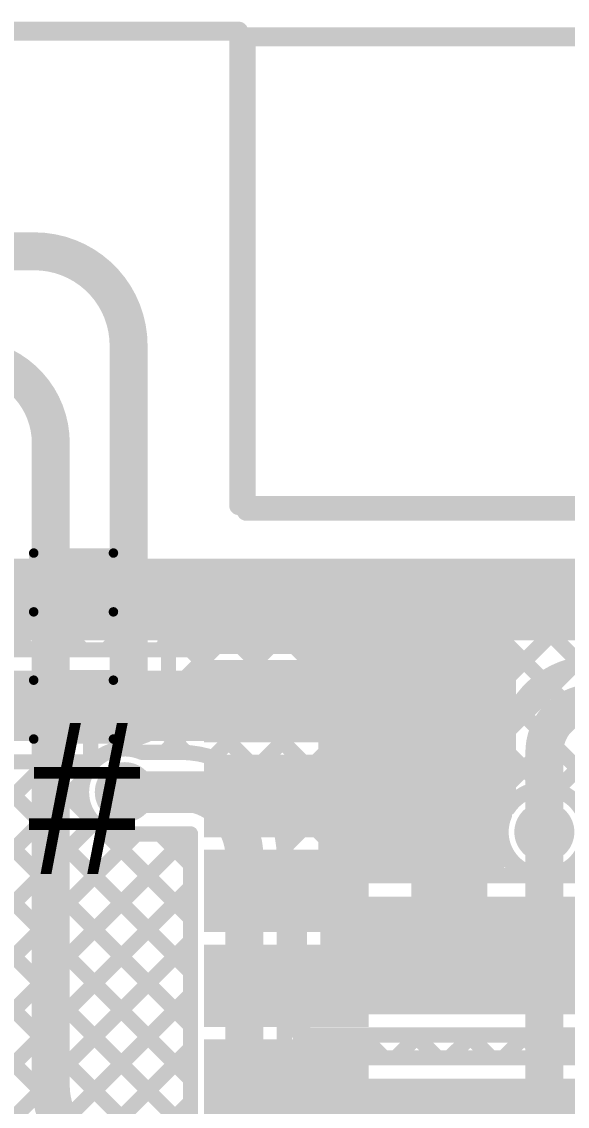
# Model space of a CAD drawing. Header units: millimetres. Extents: x 3.06 to 5.82, y 1.29 to 3.84.
# Drawn here: x 4.742 to 5.029, y 3.244 to 3.816 of the extents above; entities that cross this region are included whole.
import ezdxf

# ---------------------------------------------------------------- set-up
doc = ezdxf.new("R2010")
doc.units = ezdxf.units.MM
doc.header["$MEASUREMENT"] = 0
for name, color, linetype in [('BottomLayer', 5, 'Continuous'), ('BottomSolder', 6, 'Continuous'), ('Mechanical13', 56, 'Continuous'), ('MultiLayer', 9, 'Continuous'), ('TopLayer', 1, 'Continuous'), ('TopOverlay', 2, 'Continuous'), ('TopPaste', 8, 'Continuous'), ('TopSolder', 216, 'Continuous'), ('ViaHoleLayer', 16, 'Continuous')]:
    doc.layers.add(name, color=color, linetype=linetype)

# ---------------------------------------------------------------- blocks, each defined once
blk = doc.blocks.new('C__0603_23')
at = {"layer": 'TopLayer'}
for points in [[(-0.045, 0.0175), (-0.045, -0.0175), (-0.015, 0.0175), (-0.015, -0.0175)], [(0.015, 0.0175), (0.015, -0.0175), (0.045, 0.0175), (0.045, -0.0175)]]:
    blk.add_solid(points, dxfattribs=at)
at = {"layer": 'TopOverlay', "const_width": 0.005}
for points in [[(-0.049, 0.021), (-0.018, 0.021)], [(-0.049, 0.021), (-0.049, -0.021)], [(0.018, 0.021), (0.049, 0.021)], [(0.049, 0.021), (0.049, -0.021)], [(-0.049, -0.021), (-0.018, -0.021)], [(0.018, -0.021), (0.049, -0.021)]]:
    blk.add_lwpolyline(points, dxfattribs=at)
at = {"layer": 'TopOverlay', "const_width": 0.0025}
for points in [[(-0.05025, 0.021, 1), (-0.04775, 0.021, 1)], [(-0.05025, 0.021, 1), (-0.04775, 0.021, 1)], [(-0.01925, 0.021, 1), (-0.01675, 0.021, 1)], [(0.01675, 0.021, 1), (0.01925, 0.021, 1)], [(0.04775, 0.021, 1), (0.05025, 0.021, 1)], [(0.04775, 0.021, 1), (0.05025, 0.021, 1)], [(-0.05025, -0.021, 1), (-0.04775, -0.021, 1)], [(-0.05025, -0.021, 1), (-0.04775, -0.021, 1)], [(-0.01925, -0.021, 1), (-0.01675, -0.021, 1)], [(0.01675, -0.021, 1), (0.01925, -0.021, 1)], [(0.04775, -0.021, 1), (0.05025, -0.021, 1)], [(0.04775, -0.021, 1), (0.05025, -0.021, 1)]]:
    blk.add_lwpolyline(points, format="xyb", close=True, dxfattribs=at)
at = {"layer": 'TopPaste'}
for points in [[(-0.045, 0.0175), (-0.045, -0.0175), (-0.015, 0.0175), (-0.015, -0.0175)], [(0.015, 0.0175), (0.015, -0.0175), (0.045, 0.0175), (0.045, -0.0175)]]:
    blk.add_solid(points, dxfattribs=at)
at = {"layer": 'TopSolder'}
for points in [[(-0.04736, 0.01986), (-0.04736, -0.01986), (-0.01264, 0.01986), (-0.01264, -0.01986)], [(0.01264, 0.01986), (0.01264, -0.01986), (0.04736, 0.01986), (0.04736, -0.01986)]]:
    blk.add_solid(points, dxfattribs=at)
blk = doc.blocks.new('ESP32_WROOM_32__16MB__65')
at = {"layer": 'TopLayer'}
for points in [[(-0.37402, 0.32697), (-0.29528, 0.32697), (-0.37402, 0.3624), (-0.29528, 0.3624)], [(-0.37402, 0.27697), (-0.29528, 0.27697), (-0.37402, 0.3124), (-0.29528, 0.3124)], [(-0.37402, 0.22697), (-0.29528, 0.22697), (-0.37402, 0.2624), (-0.29528, 0.2624)], [(-0.37402, 0.17697), (-0.29528, 0.17697), (-0.37402, 0.2124), (-0.29528, 0.2124)], [(-0.37402, 0.12697), (-0.29528, 0.12697), (-0.37402, 0.1624), (-0.29528, 0.1624)], [(-0.37402, 0.07697), (-0.29528, 0.07697), (-0.37402, 0.1124), (-0.29528, 0.1124)]]:
    blk.add_solid(points, dxfattribs=at)
at = {"layer": 'TopOverlay', "const_width": 0.01}
for points in [[(-0.35565, 0.64467), (-0.35564, 0.64468)], [(-0.35565, 0.395), (-0.35565, 0.64467)], [(-0.35564, 0.64468), (-0.35564, 0.64469)], [(-0.35564, 0.64469), (0.36481, 0.64469)], [(-0.35565, 0.39469), (0.36535, 0.39469)]]:
    blk.add_lwpolyline(points, dxfattribs=at)
at = {"layer": 'TopOverlay'}
for points, const_width in [([(-0.35815, 0.64467, 1), (-0.35315, 0.64467, 1)], 0.005), ([(-0.35815, 0.64467, 1), (-0.35315, 0.64467, 1)], 0.005), ([(-0.35814, 0.64469, 1), (-0.35314, 0.64469, 1)], 0.005), ([(-0.35814, 0.64469, 1), (-0.35314, 0.64469, 1)], 0.005), ([(-0.35814, 0.64468, 1), (-0.35314, 0.64468, 1)], 0.005), ([(-0.35814, 0.64468, 1), (-0.35314, 0.64468, 1)], 0.005), ([(-0.35815, 0.395, 1), (-0.35315, 0.395, 1)], 0.005), ([(-0.35815, 0.39469, 1), (-0.35315, 0.39469, 1)], 0.005), ([(-0.38876, 0.3435, 1), (-0.40489, 0.3435, 1)], 0.01969), ([(-0.40981, 0.3435, 1), (-0.39996, 0.3435, 1)], 0.00984), ([(-0.39368, 0.3435, 1), (-0.38384, 0.3435, 1)], 0.00984)]:
    blk.add_lwpolyline(points, format="xyb", close=True, dxfattribs=dict(at, const_width=const_width))
at = {"layer": 'TopPaste'}
for points in [[(-0.37402, 0.32697), (-0.29528, 0.32697), (-0.37402, 0.3624), (-0.29528, 0.3624)], [(-0.37402, 0.27697), (-0.29528, 0.27697), (-0.37402, 0.3124), (-0.29528, 0.3124)], [(-0.37402, 0.22697), (-0.29528, 0.22697), (-0.37402, 0.2624), (-0.29528, 0.2624)], [(-0.37402, 0.17697), (-0.29528, 0.17697), (-0.37402, 0.2124), (-0.29528, 0.2124)], [(-0.37402, 0.12697), (-0.29528, 0.12697), (-0.37402, 0.1624), (-0.29528, 0.1624)], [(-0.37402, 0.07697), (-0.29528, 0.07697), (-0.37402, 0.1124), (-0.29528, 0.1124)]]:
    blk.add_solid(points, dxfattribs=at)
at = {"layer": 'TopSolder'}
for points in [[(-0.37802, 0.32297), (-0.29128, 0.32297), (-0.37802, 0.3664), (-0.29128, 0.3664)], [(-0.37802, 0.27297), (-0.29128, 0.27297), (-0.37802, 0.3164), (-0.29128, 0.3164)], [(-0.37802, 0.22297), (-0.29128, 0.22297), (-0.37802, 0.2664), (-0.29128, 0.2664)], [(-0.37802, 0.17297), (-0.29128, 0.17297), (-0.37802, 0.2164), (-0.29128, 0.2164)], [(-0.37802, 0.12297), (-0.29128, 0.12297), (-0.37802, 0.1664), (-0.29128, 0.1664)], [(-0.37802, 0.07297), (-0.29128, 0.07297), (-0.37802, 0.1164), (-0.29128, 0.1164)]]:
    blk.add_solid(points, dxfattribs=at)

msp = doc.modelspace()

# ---------------------------------------------------------------- linework, layer by layer
at = {"layer": 'BottomLayer'}
for points, const_width in [([(4.395, 3.695), (4.74834, 3.695)], 0.02), ([(4.798, 3.461), (4.798, 3.64534)], 0.02), ([(4.757, 3.255), (4.757, 3.594)], 0.02), ([(4.81693, 3.431), (4.87993, 3.494)], 0.008), ([(4.819, 3.494), (5.698, 3.494)], 0.008), ([(4.819, 3.46991), (4.819, 3.494)], 0.008), ([(4.819, 3.48964), (4.82336, 3.494)], 0.008), ([(4.82072, 3.46307), (4.85164, 3.494)], 0.008), ([(4.82158, 3.494), (4.94958, 3.366)], 0.008), ([(4.84242, 3.42821), (4.90821, 3.494)], 0.008), ([(4.84986, 3.494), (4.97786, 3.366)], 0.008), ([(4.86055, 3.41805), (4.9365, 3.494)], 0.008), ([(4.87326, 3.40248), (4.96478, 3.494)], 0.008), ([(4.87815, 3.494), (5.00615, 3.366)], 0.008), ([(4.87981, 3.38074), (4.99307, 3.494)], 0.008), ([(4.89335, 3.366), (5.02135, 3.494)], 0.008), ([(4.90643, 3.494), (4.996, 3.40443)], 0.008), ([(4.93471, 3.494), (4.99603, 3.43268)], 0.008), ([(4.963, 3.494), (5.00237, 3.45463)], 0.008), ([(4.99128, 3.494), (5.01589, 3.46939)], 0.008), ([(5.01957, 3.494), (5.03608, 3.47749)], 0.008), ([(5.03243, 3.4768), (5.04963, 3.494)], 0.008), ([(4.8199, 3.4674), (4.92129, 3.366)], 0.008), ([(4.778, 3.42401), (4.778, 3.45003)], 0.008), ([(4.81413, 3.44487), (4.82809, 3.43092)], 0.008), ([(4.78951, 3.43187), (4.79593, 3.43828)], 0.008), ([(4.79163, 3.4391), (4.798, 3.43272)], 0.008), ([(4.92163, 3.366), (4.9972, 3.44157)], 0.008), ([(5.017, 3.389), (5.017, 3.431)], 0.02), ([(4.80491, 3.431), (4.82514, 3.431)], 0.008), ([(4.996, 3.39791), (4.996, 3.431)], 0.008), ([(4.796, 3.41), (4.82514, 3.41)], 0.02), ([(4.94992, 3.366), (4.996, 3.41208)], 0.008), ([(4.859, 3.27194), (4.859, 3.37614)], 0.02), ([(4.9782, 3.366), (4.99504, 3.38283)], 0.008), ([(4.87992, 3.37909), (4.89301, 3.366)], 0.008), ([(4.88, 3.27194), (4.88, 3.37614)], 0.008), ([(5.0301, 3.37033), (5.03443, 3.366)], 0.008), ([(4.888, 3.366), (5.392, 3.366)], 0.008), ([(4.888, 3.36065), (4.89335, 3.366)], 0.008), ([(4.888, 3.282), (4.888, 3.366)], 0.008), ([(4.88, 3.35265), (4.888, 3.36065)], 0.008), ([(4.88, 3.35072), (4.888, 3.34272)], 0.008), ([(4.88, 3.32437), (4.888, 3.33237)], 0.008), ([(4.88, 3.32244), (4.888, 3.31444)], 0.008), ([(4.88, 3.29608), (4.888, 3.30408)], 0.008), ([(4.88, 3.29416), (4.888, 3.28616)], 0.008), ([(4.888, 3.28616), (4.89216, 3.282)], 0.008), ([(4.8822, 3.27), (4.8942, 3.282)], 0.008), ([(4.888, 3.282), (5.392, 3.282)], 0.008), ([(4.89216, 3.282), (4.90416, 3.27)], 0.008), ([(4.91049, 3.27), (4.92249, 3.282)], 0.008), ([(4.92044, 3.282), (4.93244, 3.27)], 0.008), ([(4.93877, 3.27), (4.95077, 3.282)], 0.008), ([(4.94872, 3.282), (4.96072, 3.27)], 0.008), ([(4.96706, 3.27), (4.97906, 3.282)], 0.008), ([(4.97701, 3.282), (4.98901, 3.27)], 0.008), ([(4.99534, 3.27), (5.00734, 3.282)], 0.008), ([(5.00529, 3.282), (5.01729, 3.27)], 0.008), ([(5.02362, 3.27), (5.03562, 3.282)], 0.008), ([(5.02362, 3.27), (5.03562, 3.282)], 0.008), ([(4.88194, 3.27), (5.352, 3.27)], 0.008), ([(4.88194, 3.249), (5.352, 3.249)], 0.02)]:
    msp.add_lwpolyline(points, dxfattribs=dict(at, const_width=const_width))
for points, const_width in [([(4.74334, 3.695, 1), (4.75334, 3.695, 1)], 0.01), ([(4.74334, 3.695, 1), (4.75334, 3.695, 1)], 0.01), ([(4.793, 3.64534, 1), (4.803, 3.64534, 1)], 0.01), ([(4.793, 3.64534, 1), (4.803, 3.64534, 1)], 0.01), ([(4.752, 3.594, 1), (4.762, 3.594, 1)], 0.01), ([(4.752, 3.594, 1), (4.762, 3.594, 1)], 0.01), ([(4.93109, 3.493, 1), (4.94291, 3.493, 1)], 0.01181), ([(4.96709, 3.493, 1), (4.97891, 3.493, 1)], 0.01181), ([(4.817, 3.494, 1), (4.821, 3.494, 1)], 0.004), ([(4.817, 3.494, 1), (4.821, 3.494, 1)], 0.004), ([(4.81958, 3.494, 1), (4.82358, 3.494, 1)], 0.004), ([(4.82136, 3.494, 1), (4.82536, 3.494, 1)], 0.004), ([(4.84786, 3.494, 1), (4.85186, 3.494, 1)], 0.004), ([(4.84964, 3.494, 1), (4.85364, 3.494, 1)], 0.004), ([(4.87615, 3.494, 1), (4.88015, 3.494, 1)], 0.004), ([(4.87793, 3.494, 1), (4.88193, 3.494, 1)], 0.004), ([(4.90443, 3.494, 1), (4.90843, 3.494, 1)], 0.004), ([(4.90621, 3.494, 1), (4.91021, 3.494, 1)], 0.004), ([(4.93271, 3.494, 1), (4.93671, 3.494, 1)], 0.004), ([(4.9345, 3.494, 1), (4.9385, 3.494, 1)], 0.004), ([(4.961, 3.494, 1), (4.965, 3.494, 1)], 0.004), ([(4.96278, 3.494, 1), (4.96678, 3.494, 1)], 0.004), ([(4.98928, 3.494, 1), (4.99328, 3.494, 1)], 0.004), ([(4.99107, 3.494, 1), (4.99507, 3.494, 1)], 0.004), ([(5.01757, 3.494, 1), (5.02157, 3.494, 1)], 0.004), ([(5.01935, 3.494, 1), (5.02335, 3.494, 1)], 0.004), ([(4.817, 3.48964, 1), (4.821, 3.48964, 1)], 0.004), ([(5.03043, 3.4768, 1), (5.03443, 3.4768, 1)], 0.004), ([(4.79209, 3.461, 1), (4.80391, 3.461, 1)], 0.01181), ([(4.793, 3.461, 1), (4.803, 3.461, 1)], 0.01), ([(4.817, 3.46991, 1), (4.821, 3.46991, 1)], 0.004), ([(4.817, 3.46991, 1), (4.821, 3.46991, 1)], 0.004), ([(4.8179, 3.4674, 1), (4.8219, 3.4674, 1)], 0.004), ([(5.01389, 3.46939, 1), (5.01789, 3.46939, 1)], 0.004), ([(4.81872, 3.46307, 1), (4.82272, 3.46307, 1)], 0.004), ([(4.81881, 3.461, 1), (4.82281, 3.461, 1)], 0.004), ([(4.81881, 3.461, 1), (4.82281, 3.461, 1)], 0.004), ([(5.00037, 3.45463, 1), (5.00437, 3.45463, 1)], 0.004), ([(4.776, 3.45003, 1), (4.78, 3.45003, 1)], 0.004), ([(4.776, 3.45003, 1), (4.78, 3.45003, 1)], 0.004), ([(4.81213, 3.44487, 1), (4.81613, 3.44487, 1)], 0.004), ([(4.78963, 3.4391, 1), (4.79363, 3.4391, 1)], 0.004), ([(4.79393, 3.43828, 1), (4.79793, 3.43828, 1)], 0.004), ([(4.9952, 3.44157, 1), (4.9992, 3.44157, 1)], 0.004), ([(5.012, 3.431, 1), (5.022, 3.431, 1)], 0.01), ([(5.012, 3.431, 1), (5.022, 3.431, 1)], 0.01), ([(4.78751, 3.43187, 1), (4.79151, 3.43187, 1)], 0.004), ([(4.796, 3.43272, 1), (4.8, 3.43272, 1)], 0.004), ([(4.80291, 3.431, 1), (4.80691, 3.431, 1)], 0.004), ([(4.80291, 3.431, 1), (4.80691, 3.431, 1)], 0.004), ([(4.81493, 3.431, 1), (4.81893, 3.431, 1)], 0.004), ([(4.82314, 3.431, 1), (4.82714, 3.431, 1)], 0.004), ([(4.82314, 3.431, 1), (4.82714, 3.431, 1)], 0.004), ([(4.994, 3.431, 1), (4.998, 3.431, 1)], 0.004), ([(4.994, 3.431, 1), (4.998, 3.431, 1)], 0.004), ([(4.99403, 3.43268, 1), (4.99803, 3.43268, 1)], 0.004), ([(4.82609, 3.43092, 1), (4.83009, 3.43092, 1)], 0.004), ([(4.84042, 3.42821, 1), (4.84442, 3.42821, 1)], 0.004), ([(4.776, 3.42401, 1), (4.78, 3.42401, 1)], 0.004), ([(4.776, 3.42401, 1), (4.78, 3.42401, 1)], 0.004), ([(4.79009, 3.41, 1), (4.80191, 3.41, 1)], 0.01181), ([(4.791, 3.41, 1), (4.801, 3.41, 1)], 0.01), ([(4.82014, 3.41, 1), (4.83014, 3.41, 1)], 0.01), ([(4.82014, 3.41, 1), (4.83014, 3.41, 1)], 0.01), ([(4.85855, 3.41805, 1), (4.86255, 3.41805, 1)], 0.004), ([(4.994, 3.41208, 1), (4.998, 3.41208, 1)], 0.004), ([(4.87126, 3.40248, 1), (4.87526, 3.40248, 1)], 0.004), ([(4.994, 3.40443, 1), (4.998, 3.40443, 1)], 0.004), ([(4.994, 3.39791, 1), (4.998, 3.39791, 1)], 0.004), ([(4.994, 3.39791, 1), (4.998, 3.39791, 1)], 0.004), ([(5.01109, 3.389, 1), (5.02291, 3.389, 1)], 0.01181), ([(5.012, 3.389, 1), (5.022, 3.389, 1)], 0.01), ([(4.854, 3.37614, 1), (4.864, 3.37614, 1)], 0.01), ([(4.854, 3.37614, 1), (4.864, 3.37614, 1)], 0.01), ([(4.87781, 3.38074, 1), (4.88181, 3.38074, 1)], 0.004), ([(4.99304, 3.38283, 1), (4.99704, 3.38283, 1)], 0.004), ([(4.87792, 3.37909, 1), (4.88192, 3.37909, 1)], 0.004), ([(4.878, 3.37614, 1), (4.882, 3.37614, 1)], 0.004), ([(4.878, 3.37614, 1), (4.882, 3.37614, 1)], 0.004), ([(5.0281, 3.37033, 1), (5.0321, 3.37033, 1)], 0.004), ([(4.886, 3.366, 1), (4.89, 3.366, 1)], 0.004), ([(4.886, 3.366, 1), (4.89, 3.366, 1)], 0.004), ([(4.89101, 3.366, 1), (4.89501, 3.366, 1)], 0.004), ([(4.89135, 3.366, 1), (4.89535, 3.366, 1)], 0.004), ([(4.89135, 3.366, 1), (4.89535, 3.366, 1)], 0.004), ([(4.91929, 3.366, 1), (4.92329, 3.366, 1)], 0.004), ([(4.91963, 3.366, 1), (4.92363, 3.366, 1)], 0.004), ([(4.94758, 3.366, 1), (4.95158, 3.366, 1)], 0.004), ([(4.94792, 3.366, 1), (4.95192, 3.366, 1)], 0.004), ([(4.97586, 3.366, 1), (4.97986, 3.366, 1)], 0.004), ([(4.9762, 3.366, 1), (4.9802, 3.366, 1)], 0.004), ([(5.00415, 3.366, 1), (5.00815, 3.366, 1)], 0.004), ([(4.886, 3.36065, 1), (4.89, 3.36065, 1)], 0.004), ([(4.886, 3.36065, 1), (4.89, 3.36065, 1)], 0.004), ([(4.878, 3.35265, 1), (4.882, 3.35265, 1)], 0.004), ([(4.878, 3.35072, 1), (4.882, 3.35072, 1)], 0.004), ([(4.886, 3.34272, 1), (4.89, 3.34272, 1)], 0.004), ([(4.886, 3.33237, 1), (4.89, 3.33237, 1)], 0.004), ([(4.96809, 3.325, 1), (4.97991, 3.325, 1)], 0.01181), ([(4.878, 3.32437, 1), (4.882, 3.32437, 1)], 0.004), ([(4.878, 3.32244, 1), (4.882, 3.32244, 1)], 0.004), ([(4.886, 3.31444, 1), (4.89, 3.31444, 1)], 0.004), ([(4.886, 3.30408, 1), (4.89, 3.30408, 1)], 0.004), ([(4.878, 3.29608, 1), (4.882, 3.29608, 1)], 0.004), ([(4.878, 3.29416, 1), (4.882, 3.29416, 1)], 0.004), ([(4.886, 3.28616, 1), (4.89, 3.28616, 1)], 0.004), ([(4.886, 3.28616, 1), (4.89, 3.28616, 1)], 0.004), ([(4.854, 3.27194, 1), (4.864, 3.27194, 1)], 0.01), ([(4.854, 3.27194, 1), (4.864, 3.27194, 1)], 0.01), ([(4.886, 3.282, 1), (4.89, 3.282, 1)], 0.004), ([(4.886, 3.282, 1), (4.89, 3.282, 1)], 0.004), ([(4.89016, 3.282, 1), (4.89416, 3.282, 1)], 0.004), ([(4.89016, 3.282, 1), (4.89416, 3.282, 1)], 0.004), ([(4.8922, 3.282, 1), (4.8962, 3.282, 1)], 0.004), ([(4.91844, 3.282, 1), (4.92244, 3.282, 1)], 0.004), ([(4.92049, 3.282, 1), (4.92449, 3.282, 1)], 0.004), ([(4.94672, 3.282, 1), (4.95072, 3.282, 1)], 0.004), ([(4.94877, 3.282, 1), (4.95277, 3.282, 1)], 0.004), ([(4.97501, 3.282, 1), (4.97901, 3.282, 1)], 0.004), ([(4.97706, 3.282, 1), (4.98106, 3.282, 1)], 0.004), ([(5.00329, 3.282, 1), (5.00729, 3.282, 1)], 0.004), ([(5.00534, 3.282, 1), (5.00934, 3.282, 1)], 0.004), ([(4.878, 3.27194, 1), (4.882, 3.27194, 1)], 0.004), ([(4.878, 3.27194, 1), (4.882, 3.27194, 1)], 0.004), ([(4.87994, 3.27, 1), (4.88394, 3.27, 1)], 0.004), ([(4.87994, 3.27, 1), (4.88394, 3.27, 1)], 0.004), ([(4.8802, 3.27, 1), (4.8842, 3.27, 1)], 0.004), ([(4.90216, 3.27, 1), (4.90616, 3.27, 1)], 0.004), ([(4.90849, 3.27, 1), (4.91249, 3.27, 1)], 0.004), ([(4.93044, 3.27, 1), (4.93444, 3.27, 1)], 0.004), ([(4.93677, 3.27, 1), (4.94077, 3.27, 1)], 0.004), ([(4.95872, 3.27, 1), (4.96272, 3.27, 1)], 0.004), ([(4.96506, 3.27, 1), (4.96906, 3.27, 1)], 0.004), ([(4.98701, 3.27, 1), (4.99101, 3.27, 1)], 0.004), ([(4.99334, 3.27, 1), (4.99734, 3.27, 1)], 0.004), ([(5.01529, 3.27, 1), (5.01929, 3.27, 1)], 0.004), ([(5.02162, 3.27, 1), (5.02562, 3.27, 1)], 0.004), ([(5.02162, 3.27, 1), (5.02562, 3.27, 1)], 0.004), ([(4.752, 3.255, 1), (4.762, 3.255, 1)], 0.01), ([(4.752, 3.255, 1), (4.762, 3.255, 1)], 0.01), ([(4.87694, 3.249, 1), (4.88694, 3.249, 1)], 0.01), ([(4.87694, 3.249, 1), (4.88694, 3.249, 1)], 0.01)]:
    msp.add_lwpolyline(points, format="xyb", close=True, dxfattribs=dict(at, const_width=const_width))
for points, const_width in [([(4.74834, 3.695, -0.414214), (4.798, 3.64534)], 0.02), ([(4.712, 3.639, -0.414214), (4.757, 3.594)], 0.02), ([(4.996, 3.431, -0.414214), (5.043, 3.478)], 0.008), ([(4.819, 3.46991, -0.100628), (4.82081, 3.461)], 0.008), ([(4.82081, 3.461, -0.776065), (4.778, 3.45003)], 0.008), ([(5.017, 3.431, -0.414214), (5.043, 3.457)], 0.02), ([(4.778, 3.42401, -0.339871), (4.80491, 3.431)], 0.008), ([(4.82514, 3.431, -0.414214), (4.88, 3.37614)], 0.008), ([(4.82514, 3.41, -0.414214), (4.859, 3.37614)], 0.02), ([(5.03981, 3.389, -1.223773), (4.996, 3.39791)], 0.008), ([(4.88194, 3.249, -0.414214), (4.859, 3.27194)], 0.02), ([(4.88194, 3.27, -0.414214), (4.88, 3.27194)], 0.008), ([(4.795, 3.217, -0.414214), (4.757, 3.255)], 0.02)]:
    msp.add_lwpolyline(points, format="xyb", dxfattribs=dict(at, const_width=const_width))
for points in [[(4.898, 3.367), (4.996, 3.367), (4.898, 3.515), (4.996, 3.515)], [(4.899, 3.293), (5.582, 3.293), (4.899, 3.355), (5.582, 3.355)]]:
    msp.add_solid(points, dxfattribs=at)
at = {"layer": 'BottomSolder', "const_width": 0.01581}
for points in [[(4.92909, 3.493, 1), (4.94491, 3.493, 1)], [(4.96509, 3.493, 1), (4.98091, 3.493, 1)], [(4.79009, 3.461, 1), (4.80591, 3.461, 1)], [(4.78809, 3.41, 1), (4.80391, 3.41, 1)], [(5.00909, 3.389, 1), (5.02491, 3.389, 1)], [(4.96609, 3.325, 1), (4.98191, 3.325, 1)]]:
    msp.add_lwpolyline(points, format="xyb", close=True, dxfattribs=at)
at = {"layer": 'Mechanical13', "const_width": 0.01}
for points in [[(4.392, 3.811), (4.856, 3.811)], [(4.856, 3.561), (4.856, 3.811)], [(4.856, 3.561), (5.576, 3.561)]]:
    msp.add_lwpolyline(points, dxfattribs=at)
at = {"layer": 'Mechanical13', "const_width": 0.005}
for points in [[(4.8535, 3.811, 1), (4.8585, 3.811, 1)], [(4.8535, 3.811, 1), (4.8585, 3.811, 1)], [(4.8535, 3.561, 1), (4.8585, 3.561, 1)], [(4.8535, 3.561, 1), (4.8585, 3.561, 1)]]:
    msp.add_lwpolyline(points, format="xyb", close=True, dxfattribs=at)
at = {"layer": 'MultiLayer', "const_width": 0.01181}
for points in [[(4.93109, 3.493, 1), (4.94291, 3.493, 1)], [(4.96709, 3.493, 1), (4.97891, 3.493, 1)], [(4.79209, 3.461, 1), (4.80391, 3.461, 1)], [(4.79009, 3.41, 1), (4.80191, 3.41, 1)], [(5.01109, 3.389, 1), (5.02291, 3.389, 1)], [(4.96809, 3.325, 1), (4.97991, 3.325, 1)]]:
    msp.add_lwpolyline(points, format="xyb", close=True, dxfattribs=at)
at = {"layer": 'TopLayer'}
for points, const_width in [([(4.36559, 3.752), (4.83063, 3.28696)], 0.008), ([(4.339, 3.7503), (4.83063, 3.25867)], 0.008), ([(4.339, 3.72202), (4.83063, 3.23039)], 0.008), ([(4.339, 3.69373), (4.80273, 3.23)], 0.008), ([(4.339, 3.66545), (4.77445, 3.23)], 0.008), ([(4.724, 3.506), (5.617, 3.506)], 0.008), ([(4.72472, 3.506), (4.74572, 3.485)], 0.008), ([(4.72951, 3.485), (4.75051, 3.506)], 0.008), ([(4.75301, 3.506), (4.77401, 3.485)], 0.008), ([(4.75779, 3.485), (4.77879, 3.506)], 0.008), ([(4.78129, 3.506), (4.80229, 3.485)], 0.008), ([(4.78608, 3.485), (4.80708, 3.506)], 0.008), ([(4.80958, 3.506), (4.83058, 3.485)], 0.008), ([(4.81436, 3.485), (4.83536, 3.506)], 0.008), ([(4.83786, 3.506), (4.85714, 3.48672)], 0.008), ([(4.84436, 3.48672), (4.86364, 3.506)], 0.008), ([(4.86615, 3.506), (4.88543, 3.48672)], 0.008), ([(4.87265, 3.48672), (4.89193, 3.506)], 0.008), ([(4.89443, 3.506), (4.91371, 3.48672)], 0.008), ([(4.90093, 3.48672), (4.92021, 3.506)], 0.008), ([(4.92271, 3.506), (4.94371, 3.485)], 0.008), ([(4.92921, 3.48672), (4.9485, 3.506)], 0.008), ([(4.951, 3.506), (4.972, 3.485)], 0.008), ([(4.95578, 3.485), (4.97678, 3.506)], 0.008), ([(4.97928, 3.506), (5.4601, 3.02518)], 0.008), ([(4.98407, 3.485), (5.00507, 3.506)], 0.008), ([(4.998, 3.44237), (5.06163, 3.506)], 0.008), ([(4.998, 3.47065), (5.03335, 3.506)], 0.008), ([(4.998, 3.41408), (5.08992, 3.506)], 0.008), ([(5.00757, 3.506), (5.48357, 3.03)], 0.008), ([(5.02317, 3.41096), (5.1182, 3.506)], 0.008), ([(4.692, 3.485), (4.83063, 3.485)], 0.008), ([(4.83063, 3.48672), (4.93137, 3.48672)], 0.008), ([(4.93137, 3.485), (4.936, 3.485)], 0.008), ([(4.936, 3.485), (4.998, 3.485)], 0.008), ([(4.936, 3.485), (4.998, 3.485)], 0.008), ([(4.998, 3.426), (4.998, 3.485)], 0.008), ([(4.998, 3.426), (4.998, 3.485)], 0.008), ([(4.798, 3.461), (4.87471, 3.461)], 0.02), ([(4.87571, 3.46), (4.93, 3.46)], 0.02), ([(4.998, 3.459), (5.44457, 3.01243)], 0.008), ([(4.5516, 3.22224), (4.75536, 3.426)], 0.008), ([(4.692, 3.426), (4.77974, 3.426)], 0.008), ([(4.71987, 3.426), (4.83063, 3.31524)], 0.008), ([(4.74816, 3.426), (4.7775, 3.39666)], 0.008), ([(4.998, 3.43071), (5.0169, 3.41181)], 0.008), ([(4.998, 3.40162), (4.998, 3.426)], 0.008), ([(4.975, 3.326), (4.975, 3.415)], 0.02), ([(4.56574, 3.2081), (4.77413, 3.41649)], 0.008), ([(4.796, 3.41), (4.87571, 3.41)], 0.022), ([(4.57988, 3.19396), (4.77983, 3.39391)], 0.008), ([(4.78266, 3.3915), (4.83063, 3.34353)], 0.008), ([(5.017, 3.242), (5.017, 3.389)], 0.02), ([(4.64421, 3.23), (4.80221, 3.388)], 0.008), ([(4.6725, 3.23), (4.8305, 3.388)], 0.008), ([(4.80203, 3.388), (4.83063, 3.388)], 0.008), ([(4.81444, 3.388), (4.83063, 3.37181)], 0.008), ([(4.83063, 3.37928), (4.83063, 3.38672)], 0.008), ([(4.83063, 3.37928), (4.83063, 3.38672)], 0.008), ([(4.83063, 3.33672), (4.83063, 3.37928)], 0.008), ([(4.70078, 3.23), (4.83063, 3.35985)], 0.008), ([(4.83063, 3.32928), (4.83063, 3.33672)], 0.008), ([(4.83063, 3.32928), (4.83063, 3.33672)], 0.008), ([(4.72907, 3.23), (4.83063, 3.33156)], 0.008), ([(4.83063, 3.28672), (4.83063, 3.32928)], 0.008), ([(4.75735, 3.23), (4.83063, 3.30328)], 0.008), ([(4.83063, 3.27928), (4.83063, 3.28672)], 0.008), ([(4.83063, 3.27928), (4.83063, 3.28672)], 0.008), ([(4.83063, 3.23672), (4.83063, 3.27928)], 0.008), ([(4.78563, 3.23), (4.83063, 3.275)], 0.008), ([(4.81392, 3.23), (4.83063, 3.24671)], 0.008)]:
    msp.add_lwpolyline(points, dxfattribs=dict(at, const_width=const_width))
for points, const_width in [([(4.74851, 3.506, 1), (4.75251, 3.506, 1)], 0.004), ([(4.75101, 3.506, 1), (4.75501, 3.506, 1)], 0.004), ([(4.77679, 3.506, 1), (4.78079, 3.506, 1)], 0.004), ([(4.77929, 3.506, 1), (4.78329, 3.506, 1)], 0.004), ([(4.80508, 3.506, 1), (4.80908, 3.506, 1)], 0.004), ([(4.80758, 3.506, 1), (4.81158, 3.506, 1)], 0.004), ([(4.83336, 3.506, 1), (4.83736, 3.506, 1)], 0.004), ([(4.83586, 3.506, 1), (4.83986, 3.506, 1)], 0.004), ([(4.86164, 3.506, 1), (4.86564, 3.506, 1)], 0.004), ([(4.86415, 3.506, 1), (4.86815, 3.506, 1)], 0.004), ([(4.88993, 3.506, 1), (4.89393, 3.506, 1)], 0.004), ([(4.89243, 3.506, 1), (4.89643, 3.506, 1)], 0.004), ([(4.91821, 3.506, 1), (4.92221, 3.506, 1)], 0.004), ([(4.92071, 3.506, 1), (4.92471, 3.506, 1)], 0.004), ([(4.9465, 3.506, 1), (4.9505, 3.506, 1)], 0.004), ([(4.949, 3.506, 1), (4.953, 3.506, 1)], 0.004), ([(4.97478, 3.506, 1), (4.97878, 3.506, 1)], 0.004), ([(4.97728, 3.506, 1), (4.98128, 3.506, 1)], 0.004), ([(5.00307, 3.506, 1), (5.00707, 3.506, 1)], 0.004), ([(5.00557, 3.506, 1), (5.00957, 3.506, 1)], 0.004), ([(4.93109, 3.493, 1), (4.94291, 3.493, 1)], 0.01181), ([(4.96709, 3.493, 1), (4.97891, 3.493, 1)], 0.01181), ([(4.74372, 3.485, 1), (4.74772, 3.485, 1)], 0.004), ([(4.75579, 3.485, 1), (4.75979, 3.485, 1)], 0.004), ([(4.77201, 3.485, 1), (4.77601, 3.485, 1)], 0.004), ([(4.78408, 3.485, 1), (4.78808, 3.485, 1)], 0.004), ([(4.80029, 3.485, 1), (4.80429, 3.485, 1)], 0.004), ([(4.81236, 3.485, 1), (4.81636, 3.485, 1)], 0.004), ([(4.82858, 3.485, 1), (4.83258, 3.485, 1)], 0.004), ([(4.82863, 3.48672, 1), (4.83263, 3.48672, 1)], 0.004), ([(4.82863, 3.485, 1), (4.83263, 3.485, 1)], 0.004), ([(4.84236, 3.48672, 1), (4.84636, 3.48672, 1)], 0.004), ([(4.85514, 3.48672, 1), (4.85914, 3.48672, 1)], 0.004), ([(4.87065, 3.48672, 1), (4.87465, 3.48672, 1)], 0.004), ([(4.88343, 3.48672, 1), (4.88743, 3.48672, 1)], 0.004), ([(4.89893, 3.48672, 1), (4.90293, 3.48672, 1)], 0.004), ([(4.91171, 3.48672, 1), (4.91571, 3.48672, 1)], 0.004), ([(4.92721, 3.48672, 1), (4.93121, 3.48672, 1)], 0.004), ([(4.92937, 3.48672, 1), (4.93337, 3.48672, 1)], 0.004), ([(4.92937, 3.485, 1), (4.93337, 3.485, 1)], 0.004), ([(4.934, 3.485, 1), (4.938, 3.485, 1)], 0.004), ([(4.934, 3.485, 1), (4.938, 3.485, 1)], 0.004), ([(4.934, 3.485, 1), (4.938, 3.485, 1)], 0.004), ([(4.94171, 3.485, 1), (4.94571, 3.485, 1)], 0.004), ([(4.95378, 3.485, 1), (4.95778, 3.485, 1)], 0.004), ([(4.97, 3.485, 1), (4.974, 3.485, 1)], 0.004), ([(4.98207, 3.485, 1), (4.98607, 3.485, 1)], 0.004), ([(4.996, 3.485, 1), (5, 3.485, 1)], 0.004), ([(4.996, 3.485, 1), (5, 3.485, 1)], 0.004), ([(4.996, 3.485, 1), (5, 3.485, 1)], 0.004), ([(4.996, 3.485, 1), (5, 3.485, 1)], 0.004), ([(4.79209, 3.461, 1), (4.80391, 3.461, 1)], 0.01181), ([(4.793, 3.461, 1), (4.803, 3.461, 1)], 0.01), ([(4.86971, 3.461, 1), (4.87971, 3.461, 1)], 0.01), ([(4.86971, 3.461, 1), (4.87971, 3.461, 1)], 0.01), ([(4.87071, 3.46, 1), (4.88071, 3.46, 1)], 0.01), ([(4.87071, 3.46, 1), (4.88071, 3.46, 1)], 0.01), ([(4.925, 3.46, 1), (4.935, 3.46, 1)], 0.01), ([(4.925, 3.46, 1), (4.935, 3.46, 1)], 0.01), ([(4.996, 3.47065, 1), (5, 3.47065, 1)], 0.004), ([(4.996, 3.459, 1), (5, 3.459, 1)], 0.004), ([(4.996, 3.44237, 1), (5, 3.44237, 1)], 0.004), ([(4.74616, 3.426, 1), (4.75016, 3.426, 1)], 0.004), ([(4.75336, 3.426, 1), (4.75736, 3.426, 1)], 0.004), ([(4.77774, 3.426, 1), (4.78174, 3.426, 1)], 0.004), ([(4.77774, 3.426, 1), (4.78174, 3.426, 1)], 0.004), ([(4.996, 3.43071, 1), (5, 3.43071, 1)], 0.004), ([(4.996, 3.426, 1), (5, 3.426, 1)], 0.004), ([(4.996, 3.426, 1), (5, 3.426, 1)], 0.004), ([(4.996, 3.426, 1), (5, 3.426, 1)], 0.004), ([(4.97, 3.415, 1), (4.98, 3.415, 1)], 0.01), ([(4.97, 3.415, 1), (4.98, 3.415, 1)], 0.01), ([(4.77213, 3.41649, 1), (4.77613, 3.41649, 1)], 0.004), ([(4.79009, 3.41, 1), (4.80191, 3.41, 1)], 0.01181), ([(4.7905, 3.41, 1), (4.8015, 3.41, 1)], 0.011), ([(4.87021, 3.41, 1), (4.88121, 3.41, 1)], 0.011), ([(4.996, 3.41408, 1), (5, 3.41408, 1)], 0.004), ([(5.0149, 3.41181, 1), (5.0189, 3.41181, 1)], 0.004), ([(5.02117, 3.41096, 1), (5.02517, 3.41096, 1)], 0.004), ([(4.996, 3.40162, 1), (5, 3.40162, 1)], 0.004), ([(4.996, 3.40162, 1), (5, 3.40162, 1)], 0.004), ([(5.01109, 3.389, 1), (5.02291, 3.389, 1)], 0.01181), ([(4.7755, 3.39666, 1), (4.7795, 3.39666, 1)], 0.004), ([(4.77783, 3.39391, 1), (4.78183, 3.39391, 1)], 0.004), ([(4.78066, 3.3915, 1), (4.78466, 3.3915, 1)], 0.004), ([(5.012, 3.389, 1), (5.022, 3.389, 1)], 0.01), ([(4.80003, 3.388, 1), (4.80403, 3.388, 1)], 0.004), ([(4.80003, 3.388, 1), (4.80403, 3.388, 1)], 0.004), ([(4.80021, 3.388, 1), (4.80421, 3.388, 1)], 0.004), ([(4.81244, 3.388, 1), (4.81644, 3.388, 1)], 0.004), ([(4.8285, 3.388, 1), (4.8325, 3.388, 1)], 0.004), ([(4.82863, 3.388, 1), (4.83263, 3.388, 1)], 0.004), ([(4.82863, 3.38672, 1), (4.83263, 3.38672, 1)], 0.004), ([(4.82863, 3.38672, 1), (4.83263, 3.38672, 1)], 0.004), ([(4.82863, 3.37928, 1), (4.83263, 3.37928, 1)], 0.004), ([(4.82863, 3.37928, 1), (4.83263, 3.37928, 1)], 0.004), ([(4.82863, 3.37928, 1), (4.83263, 3.37928, 1)], 0.004), ([(4.82863, 3.37181, 1), (4.83263, 3.37181, 1)], 0.004), ([(4.82863, 3.35985, 1), (4.83263, 3.35985, 1)], 0.004), ([(4.82863, 3.34353, 1), (4.83263, 3.34353, 1)], 0.004), ([(4.82863, 3.33672, 1), (4.83263, 3.33672, 1)], 0.004), ([(4.82863, 3.33672, 1), (4.83263, 3.33672, 1)], 0.004), ([(4.82863, 3.33672, 1), (4.83263, 3.33672, 1)], 0.004), ([(4.82863, 3.33156, 1), (4.83263, 3.33156, 1)], 0.004), ([(4.82863, 3.32928, 1), (4.83263, 3.32928, 1)], 0.004), ([(4.82863, 3.32928, 1), (4.83263, 3.32928, 1)], 0.004), ([(4.82863, 3.32928, 1), (4.83263, 3.32928, 1)], 0.004), ([(4.96809, 3.325, 1), (4.97991, 3.325, 1)], 0.01181), ([(4.969, 3.325, 1), (4.979, 3.325, 1)], 0.01), ([(4.97, 3.326, 1), (4.98, 3.326, 1)], 0.01), ([(4.97, 3.326, 1), (4.98, 3.326, 1)], 0.01), ([(4.82863, 3.31524, 1), (4.83263, 3.31524, 1)], 0.004), ([(4.82863, 3.30328, 1), (4.83263, 3.30328, 1)], 0.004), ([(4.82863, 3.28696, 1), (4.83263, 3.28696, 1)], 0.004), ([(4.82863, 3.28672, 1), (4.83263, 3.28672, 1)], 0.004), ([(4.82863, 3.28672, 1), (4.83263, 3.28672, 1)], 0.004), ([(4.82863, 3.28672, 1), (4.83263, 3.28672, 1)], 0.004), ([(4.82863, 3.27928, 1), (4.83263, 3.27928, 1)], 0.004), ([(4.82863, 3.27928, 1), (4.83263, 3.27928, 1)], 0.004), ([(4.82863, 3.27928, 1), (4.83263, 3.27928, 1)], 0.004), ([(4.82863, 3.275, 1), (4.83263, 3.275, 1)], 0.004), ([(4.82863, 3.25867, 1), (4.83263, 3.25867, 1)], 0.004), ([(4.82863, 3.24671, 1), (4.83263, 3.24671, 1)], 0.004), ([(5.012, 3.242, 1), (5.022, 3.242, 1)], 0.01), ([(5.012, 3.242, 1), (5.022, 3.242, 1)], 0.01)]:
    msp.add_lwpolyline(points, format="xyb", close=True, dxfattribs=dict(at, const_width=const_width))
for points, const_width in [([(4.87471, 3.461, -0.414214), (4.87571, 3.46)], 0.02), ([(4.93, 3.46, -0.414214), (4.975, 3.415)], 0.02), ([(4.80203, 3.388, -0.766389), (4.77974, 3.426)], 0.008), ([(4.998, 3.40162, -0.742673), (5.03981, 3.389)], 0.008), ([(4.975, 3.326, -0.414214), (4.974, 3.325)], 0.02), ([(5.017, 3.242, -0.414214), (4.985, 3.21)], 0.02), ([(5.038, 3.242, -0.414214), (4.985, 3.189)], 0.008)]:
    msp.add_lwpolyline(points, format="xyb", dxfattribs=dict(at, const_width=const_width))
for points in [[(4.401, 3.49), (5.593, 3.49), (4.401, 3.533), (5.593, 3.533)], [(4.703, 3.437), (4.987, 3.437), (4.703, 3.474), (4.987, 3.474)], [(4.947, 3.31), (4.987, 3.31), (4.947, 3.474), (4.987, 3.474)]]:
    msp.add_solid(points, dxfattribs=at)
at = {"layer": 'TopSolder', "const_width": 0.01581}
for points in [[(4.92909, 3.493, 1), (4.94491, 3.493, 1)], [(4.96509, 3.493, 1), (4.98091, 3.493, 1)], [(4.79009, 3.461, 1), (4.80591, 3.461, 1)], [(4.78809, 3.41, 1), (4.80391, 3.41, 1)], [(5.00909, 3.389, 1), (5.02491, 3.389, 1)], [(4.96609, 3.325, 1), (4.98191, 3.325, 1)]]:
    msp.add_lwpolyline(points, format="xyb", close=True, dxfattribs=at)
at = {"layer": 'ViaHoleLayer', "const_width": 0.00787}
for points in [[(4.93306, 3.493, 1), (4.94094, 3.493, 1)], [(4.96906, 3.493, 1), (4.97694, 3.493, 1)], [(4.79406, 3.461, 1), (4.80194, 3.461, 1)], [(4.79206, 3.41, 1), (4.79994, 3.41, 1)], [(5.01306, 3.389, 1), (5.02094, 3.389, 1)], [(4.97006, 3.325, 1), (4.97794, 3.325, 1)]]:
    msp.add_lwpolyline(points, format="xyb", close=True, dxfattribs=at)

# ---------------------------------------------------------------- block references
for name, p, rotation in [('ESP32_WROOM_32__16MB__65', (5.21565, 3.16331), 360), ('C__0603_23', (4.769, 3.487), 90)]:
    msp.add_blockref(name, p, dxfattribs=dict(rotation=rotation))

# ---------------------------------------------------------------- texts
at = {"layer": 'TopOverlay'}
msp.add_text('#', height=0.08, dxfattribs=at).set_placement((4.745, 3.36686))

doc.saveas('drawing.dxf')
